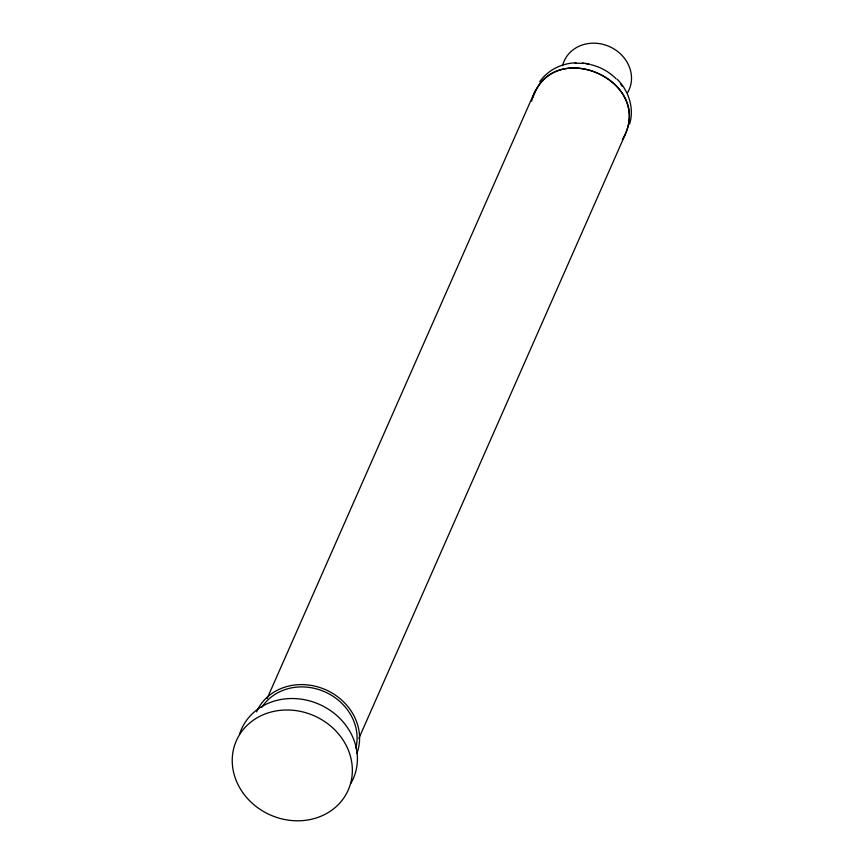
<?xml version="1.0" encoding="UTF-8"?>
<svg xmlns="http://www.w3.org/2000/svg" width="864" height="864" viewBox="0 0 864 864"><rect width="100%" height="100%" fill="white"/><g stroke="black" fill="none" stroke-linecap="round" stroke-linejoin="round"><path stroke-width="1.3" d="M531.641 101.142C549.061 33.912 657.85 80.201 622.393 139.547M629.608 124.06C634.478 108.281 628.69 90.742 617.242 79.283M532.915 97.384C553.586 37.649 651.121 78.624 624.758 135.551L358.852 738.428M267.095 698.598L535.172 90.785M624.359 136.091L624.758 135.551M539.752 81.767C547.808 69.887 561.978 63.202 576.137 62.77M582.563 62.953L588.978 63.914M256.543 711.817A54.335 48.2 23.8 0 1 324.454 689.224A54.335 48.2 23.8 0 1 356.843 753.505M261.911 707.227A51.786 45.932 23.8 0 1 324.551 691.718A51.786 45.932 23.8 0 1 355.838 748.224M239.706 733.752A61.128 54.216 23.8 0 1 319.594 704.473A61.128 54.216 23.8 0 1 350.784 783.486M575.046 63.418A47.153 41.818 23.8 0 1 583.492 63.461M585.911 63.731A47.153 41.818 23.8 0 1 589.529 64.357M590.728 64.627A47.153 41.818 23.8 0 1 616.14 78.818M620.816 84.316A47.153 41.818 23.8 0 1 622.177 86.27M562.604 65.642A35.489 31.482 23.8 0 1 608.548 46.192A35.489 31.482 23.8 0 1 627.588 92.632M243.421 793.487A61.128 54.216 23.8 0 0 346.961 792.709A61.128 54.216 23.8 0 0 286.502 709.992A61.128 54.216 23.8 0 0 243.421 793.487"/></g></svg>
